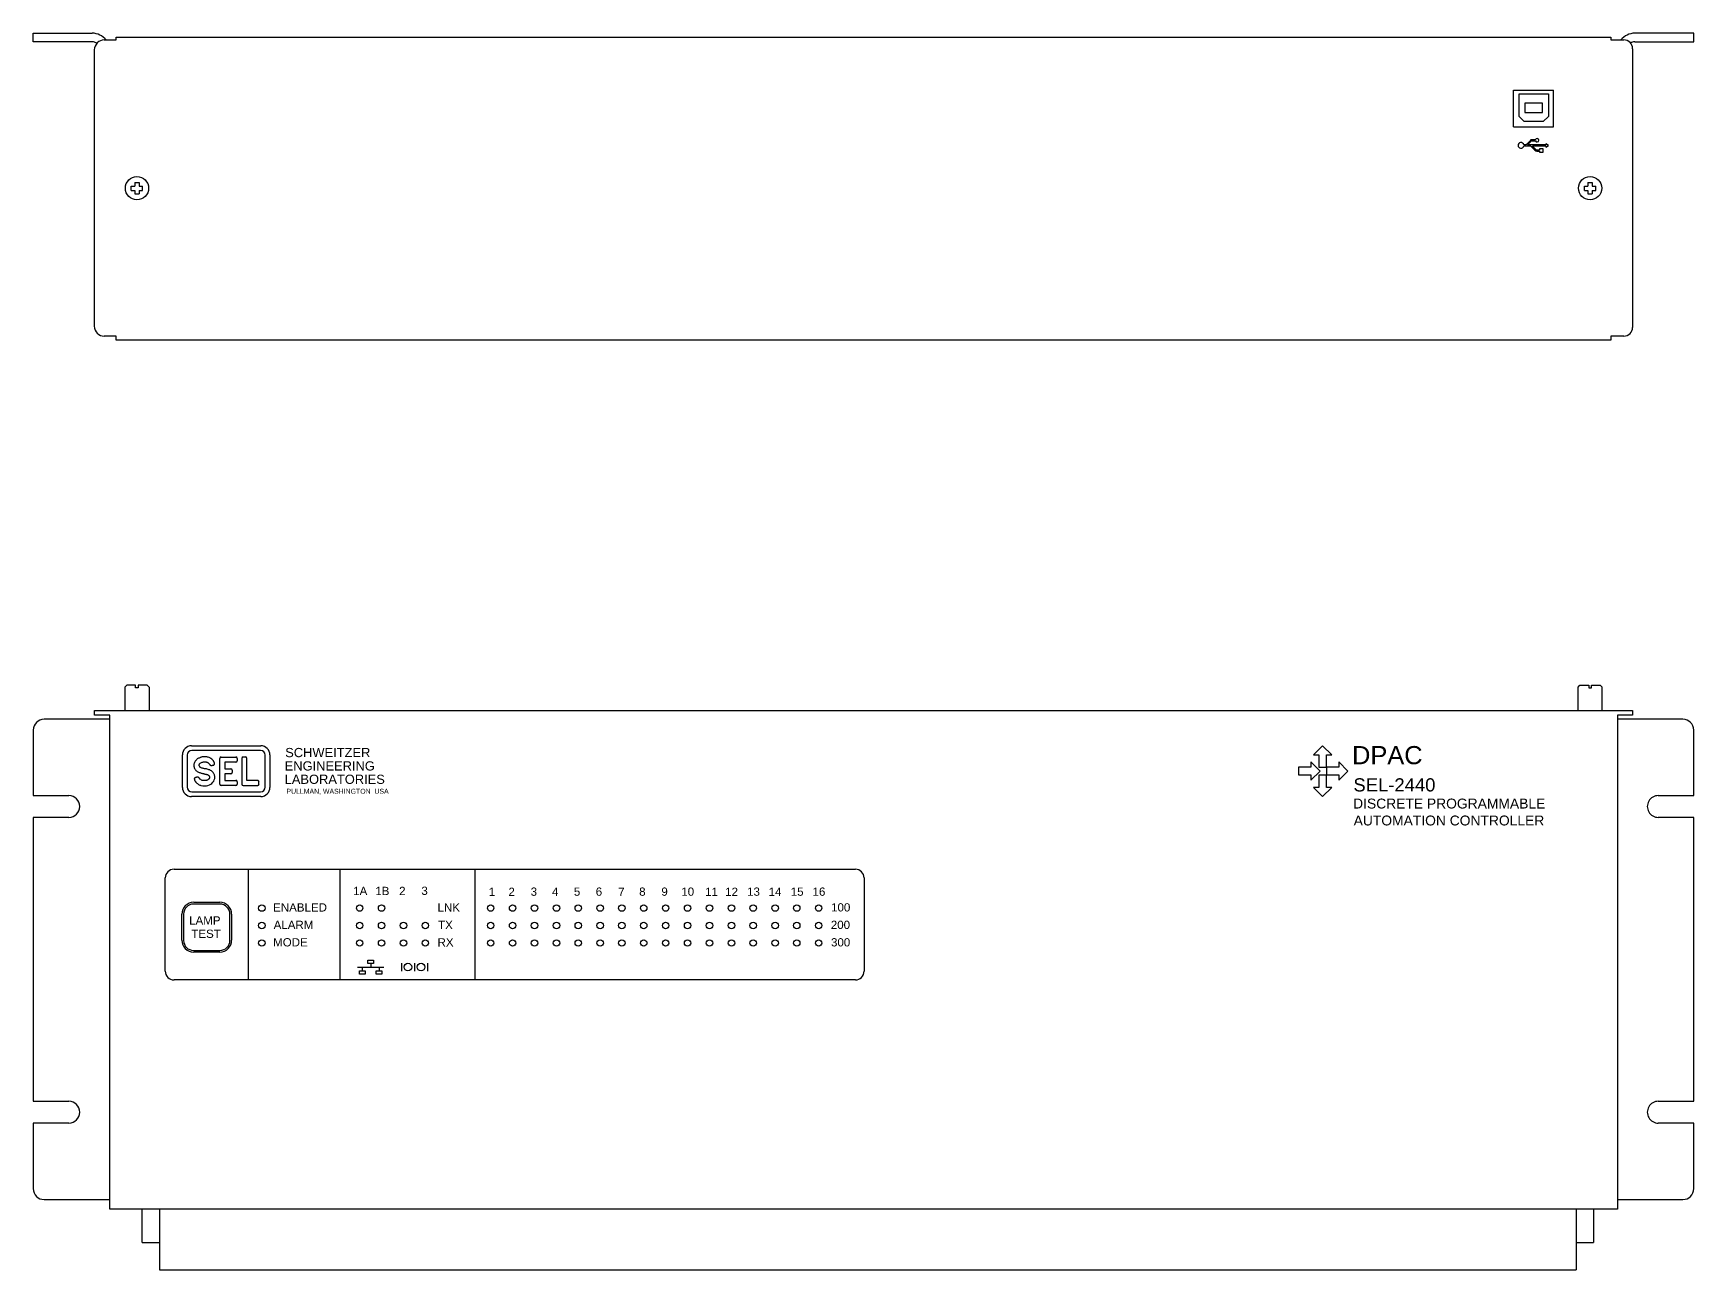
# Model space of a CAD drawing. Extents: x 2 to 47, y 1 to 34.
# Drawn here: x 25.55 to 44.55, y 14.01 to 28.16 of the extents above; entities that cross this region are included whole.
import ezdxf

# ---------------------------------------------------------------- set-up
doc = ezdxf.new("R2010")
doc.units = 0
doc.header["$MEASUREMENT"] = 0
doc.layers.add('1_02__W__SURFACE_MOUNT', color=7, linetype='CONTINUOUS')
doc.styles.add('ARIAL', font='arial.ttf')

msp = doc.modelspace()

# ---------------------------------------------------------------- linework, layer by layer
at = {"layer": '1_02__W__SURFACE_MOUNT'}
for p, q in [((25.55, 28.065), (25.55, 28.165)), ((25.55, 28.165), (26.225, 28.165)), ((44.55, 28.165), (43.875, 28.165)), ((44.55, 28.065), (44.55, 28.165)), ((26.225, 28.065), (25.55, 28.065)), ((26.25, 24.81), (26.25, 27.973)), ((26.363, 28.087), (26.5, 28.087)), ((26.5, 28.087), (26.5, 28.12)), ((26.5, 28.12), (43.6, 28.12)), ((43.6, 28.12), (43.6, 28.087)), ((43.6, 28.087), (43.75, 28.087)), ((43.85, 27.987), (43.85, 24.796)), ((43.875, 28.065), (44.55, 28.065)), ((42.486, 27.511), (42.946, 27.511)), ((42.486, 27.092), (42.486, 27.511)), ((42.551, 27.211), (42.551, 27.469)), ((42.551, 27.469), (42.886, 27.469)), ((42.618, 27.364), (42.618, 27.258)), ((42.819, 27.364), (42.618, 27.364)), ((42.819, 27.258), (42.819, 27.364)), ((42.886, 27.469), (42.886, 27.211)), ((42.946, 27.092), (42.946, 27.511)), ((42.608, 27.154), (42.551, 27.211)), ((42.618, 27.258), (42.819, 27.258)), ((42.886, 27.211), (42.828, 27.154)), ((42.486, 27.092), (42.946, 27.092)), ((42.828, 27.154), (42.608, 27.154)), ((42.62, 26.886), (42.605, 26.886)), ((42.605, 26.873), (42.676, 26.873)), ((42.622, 26.886), (42.62, 26.886)), ((42.623, 26.886), (42.622, 26.886)), ((42.624, 26.887), (42.623, 26.886)), ((42.626, 26.887), (42.624, 26.887)), ((42.627, 26.887), (42.626, 26.887)), ((42.628, 26.888), (42.627, 26.887)), ((42.629, 26.888), (42.628, 26.888)), ((42.63, 26.889), (42.629, 26.888)), ((42.632, 26.89), (42.63, 26.889)), ((42.633, 26.891), (42.632, 26.89)), ((42.634, 26.891), (42.633, 26.891)), ((42.635, 26.892), (42.634, 26.891)), ((42.634, 26.891), (42.634, 26.891)), ((42.634, 26.891), (42.634, 26.891)), ((42.634, 26.891), (42.634, 26.891)), ((42.634, 26.891), (42.634, 26.891)), ((42.634, 26.891), (42.634, 26.891)), ((42.634, 26.891), (42.634, 26.891)), ((42.634, 26.891), (42.634, 26.891)), ((42.676, 26.934), (42.635, 26.892)), ((42.647, 26.886), (42.673, 26.912)), ((42.647, 26.886), (42.647, 26.886)), ((42.65, 26.886), (42.647, 26.886)), ((42.653, 26.886), (42.65, 26.886)), ((42.657, 26.886), (42.653, 26.886)), ((42.661, 26.886), (42.657, 26.886)), ((42.666, 26.886), (42.661, 26.886)), ((42.67, 26.886), (42.666, 26.886)), ((42.674, 26.886), (42.67, 26.886)), ((42.673, 26.912), (42.688, 26.927)), ((42.677, 26.886), (42.674, 26.886)), ((42.68, 26.886), (42.677, 26.886)), ((42.681, 26.886), (42.68, 26.886)), ((42.68, 26.886), (42.68, 26.886)), ((42.68, 26.886), (42.68, 26.886)), ((42.68, 26.886), (42.68, 26.886)), ((42.68, 26.886), (42.68, 26.886)), ((42.68, 26.886), (42.68, 26.886)), ((42.68, 26.886), (42.68, 26.886)), ((42.681, 26.886), (42.681, 26.886)), ((42.681, 26.886), (42.681, 26.886)), ((42.681, 26.886), (42.681, 26.886)), ((42.681, 26.886), (42.681, 26.886)), ((42.855, 26.886), (42.681, 26.886)), ((42.69, 26.868), (42.732, 26.825)), ((42.738, 26.945), (42.698, 26.945)), ((42.702, 26.932), (42.738, 26.932)), ((42.703, 26.873), (42.855, 26.873)), ((42.729, 26.847), (42.703, 26.873)), ((42.744, 26.832), (42.729, 26.847)), ((42.754, 26.814), (42.786, 26.814)), ((42.786, 26.827), (42.757, 26.827)), ((42.786, 26.84), (42.786, 26.827)), ((42.825, 26.84), (42.786, 26.84)), ((42.786, 26.814), (42.786, 26.801)), ((42.786, 26.801), (42.825, 26.801)), ((42.825, 26.801), (42.825, 26.84)), ((42.855, 26.899), (42.855, 26.886)), ((42.889, 26.88), (42.855, 26.899)), ((42.855, 26.86), (42.889, 26.88)), ((42.855, 26.873), (42.855, 26.86)), ((26.672, 26.365), (26.672, 26.415)), ((26.672, 26.415), (26.712, 26.415)), ((26.712, 26.455), (26.762, 26.455)), ((26.712, 26.455), (26.712, 26.415)), ((26.762, 26.455), (26.762, 26.415)), ((26.762, 26.415), (26.802, 26.415)), ((26.802, 26.365), (26.802, 26.415)), ((43.298, 26.365), (43.298, 26.415)), ((43.298, 26.415), (43.338, 26.415)), ((43.338, 26.455), (43.388, 26.455)), ((43.338, 26.455), (43.338, 26.415)), ((43.388, 26.455), (43.388, 26.415)), ((43.388, 26.415), (43.428, 26.415)), ((43.428, 26.365), (43.428, 26.415)), ((26.672, 26.365), (26.712, 26.365)), ((26.712, 26.365), (26.712, 26.325)), ((26.712, 26.325), (26.762, 26.325)), ((26.762, 26.365), (26.802, 26.365)), ((26.762, 26.365), (26.762, 26.325)), ((43.298, 26.365), (43.338, 26.365)), ((43.338, 26.365), (43.338, 26.325)), ((43.338, 26.325), (43.388, 26.325)), ((43.388, 26.365), (43.428, 26.365)), ((43.388, 26.365), (43.388, 26.325)), ((26.5, 24.696), (26.363, 24.696)), ((26.5, 24.65), (26.5, 24.696)), ((43.6, 24.65), (26.5, 24.65)), ((43.75, 24.696), (43.6, 24.696)), ((43.6, 24.696), (43.6, 24.65)), ((26.62, 20.699), (26.599, 20.677)), ((26.599, 20.677), (26.599, 20.409)), ((26.722, 20.699), (26.62, 20.699)), ((26.722, 20.669), (26.722, 20.699)), ((26.752, 20.669), (26.722, 20.669)), ((26.854, 20.699), (26.752, 20.699)), ((26.752, 20.699), (26.752, 20.669)), ((26.875, 20.677), (26.854, 20.699)), ((26.875, 20.677), (26.875, 20.409)), ((43.225, 20.677), (43.246, 20.699)), ((43.225, 20.409), (43.225, 20.677)), ((43.246, 20.699), (43.348, 20.699)), ((43.348, 20.699), (43.348, 20.669)), ((43.348, 20.669), (43.378, 20.669)), ((43.378, 20.669), (43.378, 20.699)), ((43.378, 20.699), (43.48, 20.699)), ((43.48, 20.699), (43.501, 20.677)), ((43.501, 20.409), (43.501, 20.677)), ((26.25, 20.356), (26.25, 20.409)), ((26.25, 20.409), (26.25, 20.409)), ((26.25, 20.409), (43.85, 20.409)), ((26.425, 20.356), (26.25, 20.356)), ((26.425, 20.355), (26.425, 20.356)), ((26.425, 14.701), (26.425, 20.355)), ((43.675, 20.356), (43.675, 14.701)), ((43.85, 20.356), (43.675, 20.356)), ((43.85, 20.409), (43.85, 20.409)), ((43.85, 20.409), (43.85, 20.356)), ((25.55, 20.185), (25.55, 19.436)), ((26.425, 20.311), (25.675, 20.311)), ((44.425, 20.311), (43.675, 20.311)), ((44.55, 19.436), (44.55, 20.186)), ((27.361, 20.006), (28.154, 20.006)), ((28.152, 19.953), (27.365, 19.953)), ((40.302, 20.006), (40.197, 19.901)), ((40.407, 19.901), (40.302, 20.006)), ((27.257, 19.529), (27.257, 19.902)), ((27.313, 19.9), (27.313, 19.533)), ((27.389, 19.795), (27.388, 19.784)), ((27.388, 19.784), (27.389, 19.773)), ((27.392, 19.805), (27.389, 19.795)), ((27.389, 19.773), (27.391, 19.761)), ((27.391, 19.761), (27.392, 19.758)), ((27.395, 19.814), (27.392, 19.805)), ((27.399, 19.823), (27.395, 19.814)), ((27.404, 19.83), (27.399, 19.823)), ((27.409, 19.836), (27.404, 19.83)), ((27.413, 19.842), (27.409, 19.836)), ((27.418, 19.846), (27.413, 19.842)), ((27.421, 19.85), (27.418, 19.846)), ((27.427, 19.855), (27.421, 19.85)), ((27.434, 19.859), (27.427, 19.855)), ((27.441, 19.863), (27.434, 19.859)), ((27.448, 19.866), (27.441, 19.863)), ((27.455, 19.87), (27.448, 19.866)), ((27.448, 19.783), (27.449, 19.785)), ((27.449, 19.781), (27.448, 19.783)), ((27.449, 19.789), (27.45, 19.791)), ((27.449, 19.787), (27.449, 19.789)), ((27.449, 19.785), (27.449, 19.787)), ((27.449, 19.779), (27.449, 19.781)), ((27.45, 19.776), (27.449, 19.779)), ((27.45, 19.791), (27.451, 19.793)), ((27.452, 19.771), (27.45, 19.776)), ((27.451, 19.793), (27.452, 19.795)), ((27.452, 19.795), (27.453, 19.797)), ((27.455, 19.767), (27.452, 19.771)), ((27.453, 19.797), (27.454, 19.8)), ((27.454, 19.8), (27.461, 19.806)), ((27.462, 19.872), (27.455, 19.87)), ((27.458, 19.762), (27.455, 19.767)), ((27.462, 19.759), (27.458, 19.762)), ((27.461, 19.806), (27.468, 19.811)), ((27.468, 19.875), (27.462, 19.872)), ((27.475, 19.876), (27.468, 19.875)), ((27.468, 19.811), (27.475, 19.815)), ((27.481, 19.878), (27.475, 19.876)), ((27.475, 19.815), (27.483, 19.818)), ((27.486, 19.879), (27.481, 19.878)), ((27.483, 19.818), (27.491, 19.82)), ((27.49, 19.879), (27.486, 19.879)), ((27.496, 19.88), (27.49, 19.879)), ((27.491, 19.82), (27.498, 19.821)), ((27.502, 19.88), (27.496, 19.88)), ((27.498, 19.821), (27.505, 19.822)), ((27.51, 19.88), (27.502, 19.88)), ((27.505, 19.822), (27.512, 19.822)), ((27.518, 19.88), (27.51, 19.88)), ((27.512, 19.822), (27.518, 19.822)), ((27.526, 19.879), (27.518, 19.88)), ((27.518, 19.822), (27.523, 19.822)), ((27.523, 19.822), (27.527, 19.822)), ((27.535, 19.878), (27.526, 19.879)), ((27.527, 19.822), (27.53, 19.821)), ((27.53, 19.821), (27.533, 19.82)), ((27.533, 19.82), (27.536, 19.819)), ((27.544, 19.877), (27.535, 19.878)), ((27.536, 19.819), (27.54, 19.817)), ((27.54, 19.817), (27.543, 19.816)), ((27.543, 19.816), (27.545, 19.815)), ((27.553, 19.875), (27.544, 19.877)), ((27.545, 19.815), (27.548, 19.813)), ((27.548, 19.813), (27.551, 19.812)), ((27.551, 19.812), (27.553, 19.81)), ((27.562, 19.872), (27.553, 19.875)), ((27.553, 19.81), (27.555, 19.808)), ((27.555, 19.808), (27.557, 19.807)), ((27.557, 19.807), (27.558, 19.805)), ((27.558, 19.805), (27.56, 19.803)), ((27.56, 19.803), (27.562, 19.801)), ((27.57, 19.869), (27.562, 19.872)), ((27.562, 19.801), (27.564, 19.798)), ((27.564, 19.798), (27.566, 19.795)), ((27.566, 19.795), (27.568, 19.793)), ((27.568, 19.793), (27.57, 19.79)), ((27.578, 19.864), (27.57, 19.869)), ((27.57, 19.79), (27.572, 19.788)), ((27.572, 19.788), (27.574, 19.786)), ((27.574, 19.786), (27.575, 19.785)), ((27.575, 19.785), (27.576, 19.784)), ((27.576, 19.784), (27.578, 19.783)), ((27.581, 19.862), (27.578, 19.864)), ((27.578, 19.783), (27.58, 19.783)), ((27.58, 19.783), (27.581, 19.782)), ((27.584, 19.861), (27.581, 19.862)), ((27.581, 19.782), (27.583, 19.782)), ((27.583, 19.782), (27.585, 19.782)), ((27.586, 19.859), (27.584, 19.861)), ((27.585, 19.782), (27.586, 19.782)), ((27.588, 19.857), (27.586, 19.859)), ((27.586, 19.782), (27.588, 19.782)), ((27.59, 19.856), (27.588, 19.857)), ((27.588, 19.782), (27.591, 19.782)), ((27.592, 19.854), (27.59, 19.856)), ((27.591, 19.782), (27.593, 19.782)), ((27.595, 19.853), (27.592, 19.854)), ((27.593, 19.782), (27.595, 19.782)), ((27.597, 19.851), (27.595, 19.853)), ((27.595, 19.782), (27.598, 19.782)), ((27.599, 19.848), (27.597, 19.851)), ((27.598, 19.782), (27.601, 19.783)), ((27.601, 19.846), (27.599, 19.848)), ((27.604, 19.843), (27.601, 19.846)), ((27.601, 19.783), (27.603, 19.783)), ((27.603, 19.783), (27.606, 19.783)), ((27.606, 19.84), (27.604, 19.843)), ((27.609, 19.837), (27.606, 19.84)), ((27.606, 19.783), (27.608, 19.783)), ((27.608, 19.783), (27.61, 19.784)), ((27.611, 19.834), (27.609, 19.837)), ((27.61, 19.784), (27.612, 19.785)), ((27.614, 19.831), (27.611, 19.834)), ((27.612, 19.785), (27.614, 19.785)), ((27.616, 19.827), (27.614, 19.831)), ((27.614, 19.785), (27.616, 19.786)), ((27.618, 19.823), (27.616, 19.827)), ((27.616, 19.786), (27.617, 19.787)), ((27.617, 19.787), (27.619, 19.789)), ((27.62, 19.819), (27.618, 19.823)), ((27.619, 19.789), (27.62, 19.79)), ((27.622, 19.815), (27.62, 19.819)), ((27.62, 19.79), (27.621, 19.791)), ((27.621, 19.791), (27.622, 19.792)), ((27.624, 19.81), (27.622, 19.815)), ((27.622, 19.793), (27.623, 19.794)), ((27.622, 19.792), (27.622, 19.793)), ((27.623, 19.795), (27.624, 19.796)), ((27.623, 19.794), (27.623, 19.795)), ((27.625, 19.806), (27.624, 19.81)), ((27.624, 19.797), (27.625, 19.798)), ((27.624, 19.796), (27.624, 19.797)), ((27.624, 19.796), (27.624, 19.796)), ((27.625, 19.8), (27.625, 19.806)), ((27.625, 19.799), (27.625, 19.8)), ((27.625, 19.798), (27.625, 19.799)), ((27.685, 19.568), (27.685, 19.862)), ((27.701, 19.877), (27.867, 19.877)), ((27.867, 19.819), (27.742, 19.819)), ((27.742, 19.819), (27.742, 19.743)), ((27.883, 19.862), (27.883, 19.835)), ((27.935, 19.862), (27.935, 19.568)), ((27.98, 19.877), (27.951, 19.877)), ((27.995, 19.61), (27.995, 19.862)), ((28.205, 19.533), (28.205, 19.9)), ((28.257, 19.902), (28.257, 19.529)), ((40.274, 19.716), (40.169, 19.821)), ((40.169, 19.821), (40.169, 19.76)), ((40.197, 19.901), (40.258, 19.901)), ((40.258, 19.901), (40.258, 19.76)), ((40.346, 19.76), (40.346, 19.901)), ((40.346, 19.901), (40.407, 19.901)), ((40.592, 19.716), (40.487, 19.821)), ((40.487, 19.821), (40.487, 19.76)), ((27.392, 19.758), (27.393, 19.755)), ((27.393, 19.755), (27.394, 19.75)), ((27.394, 19.63), (27.393, 19.627)), ((27.393, 19.627), (27.393, 19.625)), ((27.393, 19.625), (27.394, 19.623)), ((27.394, 19.75), (27.396, 19.746)), ((27.395, 19.635), (27.394, 19.632)), ((27.394, 19.632), (27.394, 19.63)), ((27.394, 19.623), (27.394, 19.621)), ((27.394, 19.621), (27.394, 19.619)), ((27.394, 19.619), (27.395, 19.617)), ((27.397, 19.637), (27.395, 19.635)), ((27.395, 19.617), (27.395, 19.615)), ((27.395, 19.615), (27.396, 19.612)), ((27.396, 19.746), (27.399, 19.741)), ((27.396, 19.612), (27.397, 19.61)), ((27.399, 19.639), (27.397, 19.637)), ((27.397, 19.61), (27.398, 19.608)), ((27.398, 19.608), (27.399, 19.606)), ((27.399, 19.741), (27.402, 19.735)), ((27.402, 19.641), (27.399, 19.639)), ((27.399, 19.606), (27.4, 19.604)), ((27.4, 19.604), (27.401, 19.602)), ((27.401, 19.602), (27.403, 19.6)), ((27.402, 19.735), (27.406, 19.73)), ((27.406, 19.643), (27.402, 19.641)), ((27.403, 19.6), (27.404, 19.598)), ((27.404, 19.598), (27.406, 19.596)), ((27.406, 19.73), (27.411, 19.724)), ((27.408, 19.643), (27.406, 19.643)), ((27.406, 19.596), (27.409, 19.592)), ((27.41, 19.644), (27.408, 19.643)), ((27.409, 19.592), (27.412, 19.588)), ((27.413, 19.644), (27.41, 19.644)), ((27.411, 19.724), (27.417, 19.719)), ((27.412, 19.588), (27.417, 19.583)), ((27.417, 19.645), (27.413, 19.644)), ((27.417, 19.719), (27.424, 19.713)), ((27.421, 19.645), (27.417, 19.645)), ((27.417, 19.583), (27.422, 19.578)), ((27.425, 19.646), (27.421, 19.645)), ((27.422, 19.578), (27.428, 19.574)), ((27.424, 19.713), (27.433, 19.709)), ((27.429, 19.646), (27.425, 19.646)), ((27.428, 19.574), (27.434, 19.569)), ((27.433, 19.645), (27.429, 19.646)), ((27.433, 19.709), (27.44, 19.705)), ((27.438, 19.645), (27.433, 19.645)), ((27.442, 19.643), (27.438, 19.645)), ((27.44, 19.705), (27.448, 19.702)), ((27.445, 19.642), (27.442, 19.643)), ((27.447, 19.641), (27.445, 19.642)), ((27.448, 19.64), (27.447, 19.641)), ((27.448, 19.702), (27.456, 19.699)), ((27.449, 19.638), (27.448, 19.64)), ((27.45, 19.637), (27.449, 19.638)), ((27.451, 19.636), (27.45, 19.637)), ((27.452, 19.634), (27.451, 19.636)), ((27.453, 19.633), (27.452, 19.634)), ((27.454, 19.631), (27.453, 19.633)), ((27.455, 19.629), (27.454, 19.631)), ((27.457, 19.627), (27.455, 19.629)), ((27.456, 19.699), (27.464, 19.696)), ((27.458, 19.625), (27.457, 19.627)), ((27.466, 19.619), (27.458, 19.625)), ((27.467, 19.756), (27.462, 19.759)), ((27.464, 19.696), (27.472, 19.694)), ((27.474, 19.614), (27.466, 19.619)), ((27.472, 19.753), (27.467, 19.756)), ((27.479, 19.75), (27.472, 19.753)), ((27.472, 19.694), (27.48, 19.692)), ((27.483, 19.61), (27.474, 19.614)), ((27.486, 19.748), (27.479, 19.75)), ((27.48, 19.692), (27.487, 19.69)), ((27.492, 19.608), (27.483, 19.61)), ((27.493, 19.746), (27.486, 19.748)), ((27.487, 19.69), (27.493, 19.688)), ((27.5, 19.607), (27.492, 19.608)), ((27.501, 19.745), (27.493, 19.746)), ((27.493, 19.688), (27.498, 19.687)), ((27.498, 19.687), (27.502, 19.686)), ((27.509, 19.607), (27.5, 19.607)), ((27.51, 19.744), (27.501, 19.745)), ((27.502, 19.686), (27.504, 19.686)), ((27.504, 19.686), (27.507, 19.685)), ((27.507, 19.685), (27.51, 19.684)), ((27.517, 19.607), (27.509, 19.607)), ((27.52, 19.743), (27.51, 19.744)), ((27.51, 19.684), (27.514, 19.683)), ((27.514, 19.683), (27.519, 19.682)), ((27.524, 19.608), (27.517, 19.607)), ((27.519, 19.682), (27.524, 19.682)), ((27.531, 19.741), (27.52, 19.743)), ((27.524, 19.682), (27.528, 19.68)), ((27.531, 19.609), (27.524, 19.608)), ((27.528, 19.68), (27.533, 19.679)), ((27.542, 19.739), (27.531, 19.741)), ((27.536, 19.611), (27.531, 19.609)), ((27.533, 19.679), (27.538, 19.677)), ((27.541, 19.612), (27.536, 19.611)), ((27.538, 19.677), (27.543, 19.676)), ((27.545, 19.614), (27.541, 19.612)), ((27.552, 19.736), (27.542, 19.739)), ((27.543, 19.676), (27.548, 19.673)), ((27.549, 19.617), (27.545, 19.614)), ((27.548, 19.673), (27.552, 19.671)), ((27.553, 19.619), (27.549, 19.617)), ((27.561, 19.732), (27.552, 19.736)), ((27.552, 19.671), (27.555, 19.668)), ((27.556, 19.622), (27.553, 19.619)), ((27.555, 19.668), (27.558, 19.666)), ((27.559, 19.625), (27.556, 19.622)), ((27.558, 19.666), (27.561, 19.663)), ((27.562, 19.628), (27.559, 19.625)), ((27.571, 19.729), (27.561, 19.732)), ((27.561, 19.663), (27.563, 19.661)), ((27.564, 19.631), (27.562, 19.628)), ((27.563, 19.661), (27.564, 19.658)), ((27.564, 19.658), (27.566, 19.656)), ((27.566, 19.634), (27.564, 19.631)), ((27.566, 19.656), (27.567, 19.653)), ((27.567, 19.636), (27.566, 19.634)), ((27.567, 19.653), (27.567, 19.65)), ((27.567, 19.65), (27.568, 19.647)), ((27.568, 19.639), (27.567, 19.636)), ((27.568, 19.647), (27.568, 19.644)), ((27.568, 19.644), (27.568, 19.641)), ((27.568, 19.641), (27.568, 19.639)), ((27.58, 19.724), (27.571, 19.729)), ((27.588, 19.719), (27.58, 19.724)), ((27.581, 19.566), (27.594, 19.576)), ((27.596, 19.713), (27.588, 19.719)), ((27.594, 19.576), (27.605, 19.588)), ((27.603, 19.706), (27.596, 19.713)), ((27.61, 19.699), (27.603, 19.706)), ((27.605, 19.588), (27.615, 19.601)), ((27.614, 19.693), (27.61, 19.699)), ((27.618, 19.686), (27.614, 19.693)), ((27.615, 19.601), (27.622, 19.616)), ((27.621, 19.68), (27.618, 19.686)), ((27.623, 19.673), (27.621, 19.68)), ((27.622, 19.616), (27.626, 19.632)), ((27.625, 19.666), (27.623, 19.673)), ((27.626, 19.659), (27.625, 19.666)), ((27.627, 19.653), (27.626, 19.659)), ((27.626, 19.632), (27.627, 19.636)), ((27.627, 19.647), (27.627, 19.653)), ((27.627, 19.641), (27.627, 19.647)), ((27.627, 19.636), (27.627, 19.641)), ((27.742, 19.743), (27.811, 19.743)), ((27.811, 19.685), (27.742, 19.685)), ((27.742, 19.685), (27.742, 19.61)), ((27.742, 19.61), (27.867, 19.61)), ((27.827, 19.727), (27.827, 19.7)), ((27.883, 19.595), (27.883, 19.568)), ((28.118, 19.61), (27.995, 19.61)), ((28.133, 19.568), (28.133, 19.595)), ((40.169, 19.76), (40.028, 19.76)), ((40.028, 19.76), (40.028, 19.672)), ((40.028, 19.672), (40.169, 19.672)), ((40.169, 19.611), (40.274, 19.716)), ((40.169, 19.672), (40.169, 19.611)), ((40.258, 19.76), (40.346, 19.76)), ((40.346, 19.671), (40.258, 19.671)), ((40.258, 19.671), (40.258, 19.53)), ((40.487, 19.76), (40.346, 19.76)), ((40.346, 19.76), (40.346, 19.672)), ((40.346, 19.672), (40.487, 19.672)), ((40.346, 19.53), (40.346, 19.671)), ((40.487, 19.611), (40.592, 19.716)), ((40.487, 19.672), (40.487, 19.611)), ((25.55, 19.436), (25.55, 19.436)), ((25.55, 19.436), (25.957, 19.436)), ((28.154, 19.425), (27.361, 19.425)), ((27.365, 19.48), (28.152, 19.48)), ((27.434, 19.569), (27.441, 19.564)), ((27.441, 19.564), (27.448, 19.56)), ((27.448, 19.56), (27.455, 19.557)), ((27.455, 19.557), (27.462, 19.554)), ((27.462, 19.554), (27.468, 19.552)), ((27.468, 19.552), (27.49, 19.548)), ((27.49, 19.548), (27.511, 19.547)), ((27.511, 19.547), (27.531, 19.549)), ((27.531, 19.549), (27.549, 19.552)), ((27.549, 19.552), (27.566, 19.558)), ((27.566, 19.558), (27.581, 19.566)), ((27.867, 19.552), (27.701, 19.552)), ((27.951, 19.552), (28.118, 19.552)), ((40.258, 19.53), (40.197, 19.53)), ((40.197, 19.53), (40.302, 19.425)), ((40.302, 19.425), (40.407, 19.53)), ((40.407, 19.53), (40.346, 19.53)), ((44.143, 19.436), (44.549, 19.436)), ((44.549, 19.436), (44.55, 19.436)), ((25.551, 19.186), (25.55, 19.186)), ((25.55, 19.186), (25.55, 15.936)), ((25.957, 19.186), (25.551, 19.186)), ((44.549, 19.186), (44.143, 19.186)), ((44.55, 19.186), (44.549, 19.186)), ((44.55, 15.936), (44.55, 19.186)), ((27.061, 17.425), (27.061, 18.493)), ((27.161, 18.593), (34.957, 18.593)), ((28.009, 18.593), (28.009, 17.325)), ((29.057, 18.593), (29.057, 17.325)), ((30.602, 18.593), (30.602, 17.325)), ((35.057, 18.493), (35.057, 17.425)), ((27.25, 17.78), (27.25, 18.078)), ((27.27, 18.079), (27.27, 17.778)), ((27.685, 18.194), (27.385, 18.194)), ((27.386, 18.214), (27.684, 18.214)), ((27.8, 17.778), (27.8, 18.079)), ((27.82, 18.078), (27.82, 17.78)), ((27.385, 17.664), (27.685, 17.664)), ((27.684, 17.644), (27.386, 17.644)), ((29.379, 17.513), (29.379, 17.551)), ((29.379, 17.551), (29.443, 17.551)), ((29.443, 17.513), (29.379, 17.513)), ((29.411, 17.511), (29.411, 17.472)), ((29.443, 17.551), (29.443, 17.513)), ((29.762, 17.519), (29.762, 17.424)), ((29.912, 17.519), (29.912, 17.424)), ((30.062, 17.519), (30.062, 17.424)), ((34.957, 17.325), (27.161, 17.325)), ((29.262, 17.472), (29.562, 17.472)), ((29.284, 17.393), (29.284, 17.431)), ((29.284, 17.431), (29.347, 17.431)), ((29.347, 17.393), (29.284, 17.393)), ((29.315, 17.472), (29.315, 17.433)), ((29.347, 17.431), (29.347, 17.393)), ((29.475, 17.393), (29.475, 17.431)), ((29.475, 17.431), (29.538, 17.431)), ((29.538, 17.393), (29.475, 17.393)), ((29.507, 17.472), (29.507, 17.433)), ((29.538, 17.431), (29.538, 17.393)), ((25.55, 15.936), (25.551, 15.936)), ((25.551, 15.936), (25.957, 15.936)), ((44.143, 15.936), (44.549, 15.936)), ((44.549, 15.936), (44.55, 15.936)), ((25.957, 15.686), (25.55, 15.686)), ((25.55, 15.686), (25.55, 15.685)), ((25.55, 15.685), (25.55, 14.936)), ((44.549, 15.686), (44.143, 15.686)), ((44.55, 15.685), (44.549, 15.686)), ((44.55, 14.936), (44.55, 15.685)), ((25.675, 14.811), (26.425, 14.811)), ((43.675, 14.701), (26.425, 14.701)), ((26.425, 14.701), (26.425, 14.701)), ((26.795, 14.319), (26.795, 14.7)), ((26.995, 14.7), (26.995, 14.007)), ((43.203, 14.701), (43.203, 14.007)), ((43.403, 14.701), (43.403, 14.319)), ((43.675, 14.811), (44.425, 14.811)), ((43.675, 14.701), (43.675, 14.701)), ((26.795, 14.319), (26.995, 14.319)), ((43.203, 14.319), (43.403, 14.319)), ((26.995, 14.007), (43.203, 14.007))]:
    msp.add_line(p, q, dxfattribs=at)
for centre, radius in [((26.737, 26.39), 0.133), ((43.363, 26.39), 0.133), ((28.165, 18.148), 0.037), ((29.285, 18.148), 0.0369), ((29.536, 18.148), 0.0369), ((30.784, 18.148), 0.0369), ((31.035, 18.148), 0.0369), ((31.286, 18.148), 0.0369), ((31.537, 18.148), 0.0369), ((31.786, 18.148), 0.0369), ((32.037, 18.148), 0.0369), ((32.284, 18.148), 0.0369), ((32.535, 18.148), 0.0369), ((32.786, 18.148), 0.0369), ((33.037, 18.148), 0.0369), ((33.288, 18.148), 0.0369), ((33.539, 18.148), 0.0369), ((33.788, 18.148), 0.0369), ((34.039, 18.148), 0.0369), ((34.286, 18.148), 0.0369), ((34.537, 18.148), 0.0369), ((28.165, 17.948), 0.0369), ((29.285, 17.948), 0.0369), ((29.536, 17.948), 0.0369), ((29.786, 17.948), 0.0369), ((30.036, 17.948), 0.0369), ((30.784, 17.948), 0.0369), ((31.035, 17.948), 0.0369), ((31.286, 17.948), 0.0369), ((31.537, 17.948), 0.0369), ((31.786, 17.948), 0.0369), ((32.037, 17.948), 0.0369), ((32.284, 17.948), 0.0369), ((32.535, 17.948), 0.0369), ((32.786, 17.948), 0.0369), ((33.037, 17.948), 0.0369), ((33.288, 17.948), 0.0369), ((33.539, 17.948), 0.0369), ((33.788, 17.948), 0.0369), ((34.039, 17.948), 0.0369), ((34.286, 17.948), 0.0369), ((34.537, 17.948), 0.0369), ((28.165, 17.748), 0.0369), ((29.285, 17.748), 0.0369), ((29.536, 17.748), 0.0369), ((29.786, 17.748), 0.0369), ((30.036, 17.748), 0.0369), ((30.784, 17.748), 0.0369), ((31.035, 17.748), 0.0369), ((31.286, 17.748), 0.0369), ((31.537, 17.748), 0.0369), ((31.786, 17.748), 0.0369), ((32.037, 17.748), 0.0369), ((32.284, 17.748), 0.0369), ((32.535, 17.748), 0.0369), ((32.786, 17.748), 0.0369), ((33.037, 17.748), 0.0369), ((33.288, 17.748), 0.0369), ((33.539, 17.748), 0.0369), ((33.788, 17.748), 0.0369), ((34.039, 17.748), 0.0369), ((34.286, 17.748), 0.0369), ((34.537, 17.748), 0.0369), ((29.837, 17.472), 0.0437), ((29.987, 17.472), 0.0437)]:
    msp.add_circle(centre, radius, dxfattribs=at)
for centre, radius, start, end in [((26.22, 27.956), 0.209, 38.7824, 88.8037), ((43.879, 27.956), 0.209, 91.1963, 141.2176), ((26.225, 27.968), 0.0968, 56.6172, 90.3824), ((26.363, 27.973), 0.114, 90, 180), ((43.75, 27.987), 0.1, 0, 90), ((43.874, 27.968), 0.0968, 89.6176, 119.9902), ((42.572, 26.88), 0.0329, 11.512, 348.5844), ((42.7, 26.915), 0.0304, 94.1247, 141.8343), ((42.676, 26.852), 0.0215, 49.6521, 88.8312), ((42.702, 26.911), 0.0211, 90.6688, 130.5695), ((42.756, 26.844), 0.0304, 218.2203, 265.8801), ((42.756, 26.939), 0.0198, 199.0751, 160.5831), ((42.758, 26.848), 0.0213, 229.8913, 269.1993), ((26.363, 24.81), 0.114, 180, 270), ((43.75, 24.796), 0.1, 270, 0), ((25.675, 20.185), 0.125, 90, 180), ((44.425, 20.186), 0.125, 0, 90), ((27.361, 19.902), 0.104, 90, 180), ((27.365, 19.9), 0.0527, 90, 180), ((28.152, 19.9), 0.0527, 0, 90), ((28.154, 19.902), 0.104, 0, 90), ((27.701, 19.862), 0.0157, 90, 180), ((27.867, 19.862), 0.0157, 0, 90), ((27.867, 19.835), 0.0157, 270, 360), ((27.951, 19.862), 0.0157, 90, 180), ((27.98, 19.862), 0.0157, 0, 90), ((27.811, 19.727), 0.0157, 0, 90), ((27.811, 19.7), 0.0157, 270, 0), ((27.867, 19.595), 0.0157, 0, 90), ((28.118, 19.595), 0.0157, 0, 90), ((25.957, 19.311), 0.125, 270, 90), ((27.361, 19.529), 0.104, 180, 270), ((27.365, 19.533), 0.0527, 180, 270), ((27.701, 19.568), 0.0157, 180, 270), ((27.867, 19.568), 0.0157, 270, 0), ((27.951, 19.568), 0.0157, 180, 270), ((28.118, 19.568), 0.0157, 270, 0), ((28.152, 19.533), 0.0527, 270, 0), ((28.154, 19.529), 0.104, 270, 0), ((44.143, 19.311), 0.125, 89.9907, 270.0093), ((27.161, 18.493), 0.1, 90, 180), ((34.957, 18.493), 0.1, 0, 90), ((27.386, 18.078), 0.136, 90, 180), ((27.385, 18.079), 0.115, 90, 180), ((27.684, 18.078), 0.136, 0, 90), ((27.685, 18.079), 0.115, 0, 90), ((27.386, 17.78), 0.136, 180, 270), ((27.385, 17.778), 0.115, 180, 270), ((27.684, 17.78), 0.136, 270, 0), ((27.685, 17.778), 0.115, 270, 0), ((27.161, 17.425), 0.1, 180, 270), ((34.957, 17.425), 0.1, 270, 0), ((25.957, 15.811), 0.125, 270, 90), ((44.143, 15.811), 0.125, 89.9907, 270.0093), ((25.675, 14.936), 0.125, 180, 270), ((44.425, 14.936), 0.125, 270, 0)]:
    msp.add_arc(centre, radius, start, end, dxfattribs=at)

# ---------------------------------------------------------------- texts
at = {"layer": '1_02__W__SURFACE_MOUNT', "style": 'ARIAL'}
for s, height, p in [('SCHWEITZER', 0.1055, (28.433, 19.876)), ('DPAC', 0.2078, (40.64, 19.795)), ('ENGINEERING', 0.10549, (28.427, 19.723)), ('LABORATORIES', 0.10549, (28.427, 19.57)), ('SEL-2440', 0.1511, (40.655, 19.483)), ('PULLMAN, WASHINGTON  USA', 0.05667, (28.447, 19.457)), ('DISCRETE PROGRAMMABLE', 0.11333, (40.652, 19.288)), ('AUTOMATION CONTROLLER', 0.11333, (40.658, 19.094)), ('1A', 0.0944, (29.211, 18.297)), ('1B', 0.0944, (29.464, 18.297)), ('2', 0.0944, (29.737, 18.297)), ('3', 0.0944, (29.991, 18.299)), ('1', 0.0944, (30.761, 18.287)), ('2', 0.0944, (30.987, 18.287)), ('3', 0.0944, (31.241, 18.289)), ('4', 0.0944, (31.485, 18.287)), ('5', 0.0944, (31.736, 18.289)), ('6', 0.0944, (31.986, 18.289)), ('7', 0.0944, (32.243, 18.287)), ('8', 0.0944, (32.483, 18.289)), ('9', 0.0944, (32.737, 18.289)), ('10', 0.0944, (32.965, 18.289)), ('11', 0.0944, (33.237, 18.287)), ('12', 0.0944, (33.467, 18.287)), ('13', 0.0944, (33.718, 18.289)), ('14', 0.0944, (33.964, 18.287)), ('15', 0.0944, (34.217, 18.289)), ('16', 0.0944, (34.467, 18.289)), ('LAMP', 0.0944, (27.334, 17.959)), ('ENABLED', 0.0944, (28.295, 18.108)), ('LNK', 0.0944, (30.176, 18.108)), ('100', 0.0944, (34.679, 18.109)), ('TEST', 0.0944, (27.359, 17.807)), ('ALARM', 0.0944, (28.301, 17.909)), ('TX', 0.0944, (30.182, 17.908)), ('200', 0.0944, (34.676, 17.909)), ('MODE', 0.0944, (28.295, 17.709)), ('RX', 0.0944, (30.176, 17.708)), ('300', 0.0944, (34.678, 17.709))]:
    msp.add_text(s, height=height, dxfattribs=at).set_placement(p)

doc.saveas('drawing.dxf')
